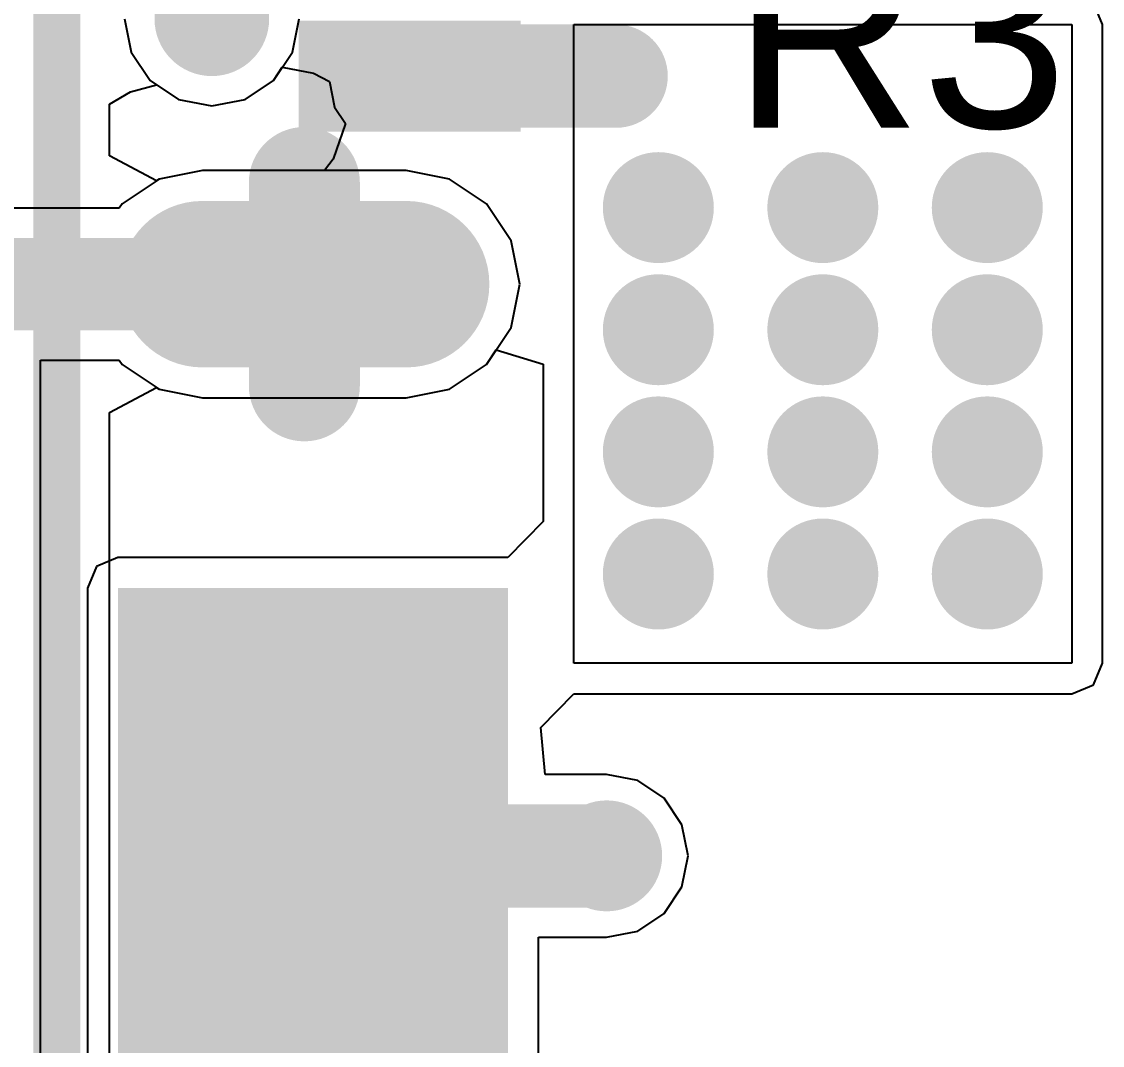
# Model space of a CAD drawing. Header units: millimetres. Extents: x -0.52 to 3.79, y -0.54 to 3.26.
# Drawn here: x 0.0095 to 0.2395, y 1.2836 to 1.5016 of the extents above; entities that cross this region are included whole.
import ezdxf

# ---------------------------------------------------------------- set-up
doc = ezdxf.new("R2010")
doc.units = ezdxf.units.MM
doc.header["$MEASUREMENT"] = 0
for name, color, linetype in [('BottomLayer', 5, 'Continuous'), ('BottomSolder', 6, 'Continuous'), ('MultiLayer', 9, 'Continuous'), ('PadHoleLayer', 156, 'Continuous'), ('TopLayer', 1, 'Continuous'), ('TopOverlay', 2, 'Continuous'), ('TopPaste', 8, 'Continuous'), ('TopSolder', 216, 'Continuous'), ('ViaHoleLayer', 16, 'Continuous')]:
    doc.layers.add(name, color=color, linetype=linetype)
doc.styles.add('Arial', font='', dxfattribs={"height": 0.2})
doc.styles.get('Arial').set_extended_font_data('Arial')

# ---------------------------------------------------------------- blocks, each defined once
blk = doc.blocks.new('TYPE_C_31_M_12__31')
at = {"layer": 'BottomLayer'}
h = blk.add_hatch(color=5, dxfattribs=at)
edge = h.paths.add_edge_path()
edge.add_arc((-0.04429, -0.00079), 0.01772, 0, 180)
edge.add_line((-0.06201, -0.00079), (-0.06201, -0.04409))
edge.add_arc((-0.04429, -0.04409), 0.01772, 180, 360)
edge.add_line((-0.02657, -0.04409), (-0.02657, -0.00079))
h = blk.add_hatch(color=5, dxfattribs=at)
edge = h.paths.add_edge_path()
edge.add_arc((0.29626, -0.04409), 0.01772, 180, 360)
edge.add_line((0.31398, -0.04409), (0.31398, -0.00079))
edge.add_arc((0.29626, -0.00079), 0.01772, 0, 180)
edge.add_line((0.27854, -0.00079), (0.27854, -0.04409))
h = blk.add_hatch(color=5, dxfattribs=at)
edge = h.paths.add_edge_path()
edge.add_arc((-0.04429, -0.20276), 0.01772, 180, 360)
edge.add_line((-0.02657, -0.20276), (-0.02657, -0.17126))
edge.add_arc((-0.04429, -0.17126), 0.01772, 0, 180)
edge.add_line((-0.06201, -0.17126), (-0.06201, -0.20276))
h = blk.add_hatch(color=5, dxfattribs=at)
edge = h.paths.add_edge_path()
edge.add_arc((0.29626, -0.20276), 0.01772, 180, 360)
edge.add_line((0.31398, -0.20276), (0.31398, -0.17126))
edge.add_arc((0.29626, -0.17126), 0.01772, 0, 180)
edge.add_line((0.27854, -0.17126), (0.27854, -0.20276))
at = {"layer": 'BottomSolder'}
h = blk.add_hatch(color=6, dxfattribs=at)
edge = h.paths.add_edge_path()
edge.add_arc((-0.02264, -0.02244), 0.01181, 270, 450)
edge.add_line((-0.02264, -0.01063), (-0.06594, -0.01063))
edge.add_arc((-0.06594, -0.02244), 0.01181, 90, 270)
edge.add_line((-0.06594, -0.03425), (-0.02264, -0.03425))
h = blk.add_hatch(color=6, dxfattribs=at)
edge = h.paths.add_edge_path()
edge.add_arc((0.27461, -0.02244), 0.01181, 90, 270)
edge.add_line((0.27461, -0.03425), (0.31791, -0.03425))
edge.add_arc((0.31791, -0.02244), 0.01181, 270, 450)
edge.add_line((0.31791, -0.01063), (0.27461, -0.01063))
h = blk.add_hatch(color=6, dxfattribs=at)
edge = h.paths.add_edge_path()
edge.add_arc((0.0122, -0.04213), 0.0122, 0, 360)
h = blk.add_hatch(color=6, dxfattribs=at)
edge = h.paths.add_edge_path()
edge.add_arc((0.23976, -0.04213), 0.0122, 0, 360)
h = blk.add_hatch(color=6, dxfattribs=at)
edge = h.paths.add_edge_path()
edge.add_arc((-0.06004, -0.18701), 0.01181, 90, 270)
edge.add_line((-0.06004, -0.19882), (-0.02854, -0.19882))
edge.add_arc((-0.02854, -0.18701), 0.01181, 270, 450)
edge.add_line((-0.02854, -0.1752), (-0.06004, -0.1752))
h = blk.add_hatch(color=6, dxfattribs=at)
edge = h.paths.add_edge_path()
edge.add_arc((0.28051, -0.18701), 0.01181, 90, 270)
edge.add_line((0.28051, -0.19882), (0.31201, -0.19882))
edge.add_arc((0.31201, -0.18701), 0.01181, 270, 450)
edge.add_line((0.31201, -0.1752), (0.28051, -0.1752))
at = {"layer": 'MultiLayer'}
h = blk.add_hatch(color=9, dxfattribs=at)
edge = h.paths.add_edge_path()
edge.add_arc((-0.04429, -0.00079), 0.01772, 0, 180)
edge.add_line((-0.06201, -0.00079), (-0.06201, -0.04409))
edge.add_arc((-0.04429, -0.04409), 0.01772, 180, 360)
edge.add_line((-0.02657, -0.04409), (-0.02657, -0.00079))
h = blk.add_hatch(color=9, dxfattribs=at)
edge = h.paths.add_edge_path()
edge.add_arc((0.29626, -0.04409), 0.01772, 180, 360)
edge.add_line((0.31398, -0.04409), (0.31398, -0.00079))
edge.add_arc((0.29626, -0.00079), 0.01772, 0, 180)
edge.add_line((0.27854, -0.00079), (0.27854, -0.04409))
h = blk.add_hatch(color=9, dxfattribs=at)
edge = h.paths.add_edge_path()
edge.add_arc((-0.04429, -0.20276), 0.01772, 180, 360)
edge.add_line((-0.02657, -0.20276), (-0.02657, -0.17126))
edge.add_arc((-0.04429, -0.17126), 0.01772, 0, 180)
edge.add_line((-0.06201, -0.17126), (-0.06201, -0.20276))
h = blk.add_hatch(color=9, dxfattribs=at)
edge = h.paths.add_edge_path()
edge.add_arc((0.29626, -0.20276), 0.01772, 180, 360)
edge.add_line((0.31398, -0.20276), (0.31398, -0.17126))
edge.add_arc((0.29626, -0.17126), 0.01772, 0, 180)
edge.add_line((0.27854, -0.17126), (0.27854, -0.20276))
at = {"layer": 'PadHoleLayer'}
h = blk.add_hatch(color=156, dxfattribs=at)
edge = h.paths.add_edge_path()
edge.add_arc((-0.04429, -0.04409), 0.01181, 180, 360)
edge.add_line((-0.03248, -0.04409), (-0.03248, -0.00079))
edge.add_arc((-0.04429, -0.00079), 0.01181, 0, 180)
edge.add_line((-0.0561, -0.00079), (-0.0561, -0.04409))
h = blk.add_hatch(color=156, dxfattribs=at)
edge = h.paths.add_edge_path()
edge.add_arc((0.29626, -0.04409), 0.01181, 180, 360)
edge.add_line((0.30807, -0.04409), (0.30807, -0.00079))
edge.add_arc((0.29626, -0.00079), 0.01181, 0, 180)
edge.add_line((0.28445, -0.00079), (0.28445, -0.04409))
h = blk.add_hatch(color=156, dxfattribs=at)
edge = h.paths.add_edge_path()
edge.add_arc((0.0122, -0.04213), 0.0122, 0, 360)
h = blk.add_hatch(color=156, dxfattribs=at)
edge = h.paths.add_edge_path()
edge.add_arc((0.23976, -0.04213), 0.0122, 0, 360)
h = blk.add_hatch(color=156, dxfattribs=at)
edge = h.paths.add_edge_path()
edge.add_arc((-0.04429, -0.20276), 0.01181, 180, 360)
edge.add_line((-0.03248, -0.20276), (-0.03248, -0.17126))
edge.add_arc((-0.04429, -0.17126), 0.01181, 0, 180)
edge.add_line((-0.0561, -0.17126), (-0.0561, -0.20276))
h = blk.add_hatch(color=156, dxfattribs=at)
edge = h.paths.add_edge_path()
edge.add_arc((0.29626, -0.20276), 0.01181, 180, 360)
edge.add_line((0.30807, -0.20276), (0.30807, -0.17126))
edge.add_arc((0.29626, -0.17126), 0.01181, 0, 180)
edge.add_line((0.28445, -0.17126), (0.28445, -0.20276))
at = {"layer": 'TopLayer'}
for points in [[(-0.01181, 0.02362), (0.01181, 0.02362), (0.01181, -0.02362), (-0.01181, -0.02362)], [(0.01969, 0.02362), (0.04331, 0.02362), (0.04331, -0.02362), (0.01969, -0.02362)], [(0.05118, 0.02362), (0.06299, 0.02362), (0.06299, -0.02362), (0.05118, -0.02362)], [(0.07087, 0.02362), (0.08268, 0.02362), (0.08268, -0.02362), (0.07087, -0.02362)], [(0.09055, 0.02362), (0.10236, 0.02362), (0.10236, -0.02362), (0.09055, -0.02362)], [(0.11024, 0.02362), (0.12205, 0.02362), (0.12205, -0.02362), (0.11024, -0.02362)], [(0.14173, -0.02362), (0.12992, -0.02362), (0.12992, 0.02362), (0.14173, 0.02362)], [(0.16142, -0.02362), (0.14961, -0.02362), (0.14961, 0.02362), (0.16142, 0.02362)], [(0.1811, -0.02362), (0.16929, -0.02362), (0.16929, 0.02362), (0.1811, 0.02362)], [(0.20079, -0.02362), (0.18898, -0.02362), (0.18898, 0.02362), (0.20079, 0.02362)], [(0.23228, -0.02362), (0.20866, -0.02362), (0.20866, 0.02362), (0.23228, 0.02362)], [(0.24016, 0.02362), (0.26378, 0.02362), (0.26378, -0.02362), (0.24016, -0.02362)]]:
    blk.add_hatch(color=1, dxfattribs=at).paths.add_polyline_path(points)
h = blk.add_hatch(color=1, dxfattribs=at)
edge = h.paths.add_edge_path()
edge.add_arc((-0.04429, -0.00079), 0.01772, 0, 180)
edge.add_line((-0.06201, -0.00079), (-0.06201, -0.04409))
edge.add_arc((-0.04429, -0.04409), 0.01772, 180, 360)
edge.add_line((-0.02657, -0.04409), (-0.02657, -0.00079))
h = blk.add_hatch(color=1, dxfattribs=at)
edge = h.paths.add_edge_path()
edge.add_arc((0.29626, -0.04409), 0.01772, 180, 360)
edge.add_line((0.31398, -0.04409), (0.31398, -0.00079))
edge.add_arc((0.29626, -0.00079), 0.01772, 0, 180)
edge.add_line((0.27854, -0.00079), (0.27854, -0.04409))
h = blk.add_hatch(color=1, dxfattribs=at)
edge = h.paths.add_edge_path()
edge.add_arc((-0.04429, -0.20276), 0.01772, 180, 360)
edge.add_line((-0.02657, -0.20276), (-0.02657, -0.17126))
edge.add_arc((-0.04429, -0.17126), 0.01772, 0, 180)
edge.add_line((-0.06201, -0.17126), (-0.06201, -0.20276))
h = blk.add_hatch(color=1, dxfattribs=at)
edge = h.paths.add_edge_path()
edge.add_arc((0.29626, -0.20276), 0.01772, 180, 360)
edge.add_line((0.31398, -0.20276), (0.31398, -0.17126))
edge.add_arc((0.29626, -0.17126), 0.01772, 0, 180)
edge.add_line((0.27854, -0.17126), (0.27854, -0.20276))
at = {"layer": 'TopPaste'}
for points in [[(-0.01181, 0.02362), (0.01181, 0.02362), (0.01181, -0.02362), (-0.01181, -0.02362)], [(0.01969, 0.02362), (0.04331, 0.02362), (0.04331, -0.02362), (0.01969, -0.02362)], [(0.05118, 0.02362), (0.06299, 0.02362), (0.06299, -0.02362), (0.05118, -0.02362)], [(0.07087, 0.02362), (0.08268, 0.02362), (0.08268, -0.02362), (0.07087, -0.02362)], [(0.09055, 0.02362), (0.10236, 0.02362), (0.10236, -0.02362), (0.09055, -0.02362)], [(0.11024, 0.02362), (0.12205, 0.02362), (0.12205, -0.02362), (0.11024, -0.02362)], [(0.14173, -0.02362), (0.12992, -0.02362), (0.12992, 0.02362), (0.14173, 0.02362)], [(0.16142, -0.02362), (0.14961, -0.02362), (0.14961, 0.02362), (0.16142, 0.02362)], [(0.1811, -0.02362), (0.16929, -0.02362), (0.16929, 0.02362), (0.1811, 0.02362)], [(0.20079, -0.02362), (0.18898, -0.02362), (0.18898, 0.02362), (0.20079, 0.02362)], [(0.23228, -0.02362), (0.20866, -0.02362), (0.20866, 0.02362), (0.23228, 0.02362)], [(0.24016, 0.02362), (0.26378, 0.02362), (0.26378, -0.02362), (0.24016, -0.02362)]]:
    blk.add_hatch(color=8, dxfattribs=at).paths.add_polyline_path(points)
at = {"layer": 'TopSolder'}
for points in [[(-0.01181, 0.02362), (0.01181, 0.02362), (0.01181, -0.02362), (-0.01181, -0.02362)], [(0.01969, 0.02362), (0.04331, 0.02362), (0.04331, -0.02362), (0.01969, -0.02362)], [(0.05118, 0.02362), (0.06299, 0.02362), (0.06299, -0.02362), (0.05118, -0.02362)], [(0.07087, 0.02362), (0.08268, 0.02362), (0.08268, -0.02362), (0.07087, -0.02362)], [(0.09055, 0.02362), (0.10236, 0.02362), (0.10236, -0.02362), (0.09055, -0.02362)], [(0.11024, 0.02362), (0.12205, 0.02362), (0.12205, -0.02362), (0.11024, -0.02362)], [(0.14173, -0.02362), (0.12992, -0.02362), (0.12992, 0.02362), (0.14173, 0.02362)], [(0.16142, -0.02362), (0.14961, -0.02362), (0.14961, 0.02362), (0.16142, 0.02362)], [(0.1811, -0.02362), (0.16929, -0.02362), (0.16929, 0.02362), (0.1811, 0.02362)], [(0.20079, -0.02362), (0.18898, -0.02362), (0.18898, 0.02362), (0.20079, 0.02362)], [(0.23228, -0.02362), (0.20866, -0.02362), (0.20866, 0.02362), (0.23228, 0.02362)], [(0.24016, 0.02362), (0.26378, 0.02362), (0.26378, -0.02362), (0.24016, -0.02362)]]:
    blk.add_hatch(color=216, dxfattribs=at).paths.add_polyline_path(points)
h = blk.add_hatch(color=216, dxfattribs=at)
edge = h.paths.add_edge_path()
edge.add_arc((-0.02264, -0.02244), 0.01181, 270, 450)
edge.add_line((-0.02264, -0.01063), (-0.06594, -0.01063))
edge.add_arc((-0.06594, -0.02244), 0.01181, 90, 270)
edge.add_line((-0.06594, -0.03425), (-0.02264, -0.03425))
h = blk.add_hatch(color=216, dxfattribs=at)
edge = h.paths.add_edge_path()
edge.add_arc((0.27461, -0.02244), 0.01181, 90, 270)
edge.add_line((0.27461, -0.03425), (0.31791, -0.03425))
edge.add_arc((0.31791, -0.02244), 0.01181, 270, 450)
edge.add_line((0.31791, -0.01063), (0.27461, -0.01063))
h = blk.add_hatch(color=216, dxfattribs=at)
edge = h.paths.add_edge_path()
edge.add_arc((0.0122, -0.04213), 0.0122, 0, 360)
h = blk.add_hatch(color=216, dxfattribs=at)
edge = h.paths.add_edge_path()
edge.add_arc((0.23976, -0.04213), 0.0122, 0, 360)
h = blk.add_hatch(color=216, dxfattribs=at)
edge = h.paths.add_edge_path()
edge.add_arc((-0.06004, -0.18701), 0.01181, 90, 270)
edge.add_line((-0.06004, -0.19882), (-0.02854, -0.19882))
edge.add_arc((-0.02854, -0.18701), 0.01181, 270, 450)
edge.add_line((-0.02854, -0.1752), (-0.06004, -0.1752))
h = blk.add_hatch(color=216, dxfattribs=at)
edge = h.paths.add_edge_path()
edge.add_arc((0.28051, -0.18701), 0.01181, 90, 270)
edge.add_line((0.28051, -0.19882), (0.31201, -0.19882))
edge.add_arc((0.31201, -0.18701), 0.01181, 270, 450)
edge.add_line((0.31201, -0.1752), (0.28051, -0.1752))
at = {"layer": 'TopOverlay'}
for points, const_width in [([(-0.049, -0.14), (-0.049, -0.076)], 0.005), ([(0.30097, -0.14), (0.30097, -0.076)], 0.005), ([(0.121, -0.207), (0.121, -0.197)], 0.01), ([(0.121, -0.219), (0.109, -0.207)], 0.01), ([(0.133, -0.207), (0.109, -0.207)], 0.01), ([(0.121, -0.219), (0.133, -0.207)], 0.01), ([(0.30297, -0.23402), (-0.051, -0.23402)], 0.005)]:
    blk.add_lwpolyline(points, dxfattribs=dict(at, const_width=const_width))
for points, const_width in [([(-0.05025, -0.076, 1), (-0.04775, -0.076, 1)], 0.0025), ([(0.29972, -0.076, 1), (0.30222, -0.076, 1)], 0.0025), ([(-0.05025, -0.14, 1), (-0.04775, -0.14, 1)], 0.0025), ([(0.29972, -0.14, 1), (0.30222, -0.14, 1)], 0.0025), ([(0.1185, -0.197, 1), (0.1235, -0.197, 1)], 0.005), ([(0.1065, -0.207, 1), (0.1115, -0.207, 1)], 0.005), ([(0.1065, -0.207, 1), (0.1115, -0.207, 1)], 0.005), ([(0.1185, -0.207, 1), (0.1235, -0.207, 1)], 0.005), ([(0.1305, -0.207, 1), (0.1355, -0.207, 1)], 0.005), ([(0.1305, -0.207, 1), (0.1355, -0.207, 1)], 0.005), ([(0.1185, -0.219, 1), (0.1235, -0.219, 1)], 0.005), ([(0.1185, -0.219, 1), (0.1235, -0.219, 1)], 0.005), ([(-0.05225, -0.23402, 1), (-0.04975, -0.23402, 1)], 0.0025), ([(0.30172, -0.23402, 1), (0.30422, -0.23402, 1)], 0.0025)]:
    blk.add_lwpolyline(points, format="xyb", close=True, dxfattribs=dict(at, const_width=const_width))
blk.add_text('Board Edge', height=0.03, dxfattribs=at).set_placement((-0.01904, -0.18212))
blk = doc.blocks.new('C___1206_55')
at = {"layer": 'TopLayer'}
for points in [[(-0.08, 0.035), (-0.02, 0.035), (-0.02, -0.035), (-0.08, -0.035)], [(0.02, 0.035), (0.08, 0.035), (0.08, -0.035), (0.02, -0.035)]]:
    blk.add_hatch(color=1, dxfattribs=at).paths.add_polyline_path(points)
at = {"layer": 'TopPaste'}
for points in [[(-0.08, 0.035), (-0.02, 0.035), (-0.02, -0.035), (-0.08, -0.035)], [(0.02, 0.035), (0.08, 0.035), (0.08, -0.035), (0.02, -0.035)]]:
    blk.add_hatch(color=8, dxfattribs=at).paths.add_polyline_path(points)
at = {"layer": 'TopSolder'}
for points in [[(-0.08, 0.035), (-0.02, 0.035), (-0.02, -0.035), (-0.08, -0.035)], [(0.02, 0.035), (0.08, 0.035), (0.08, -0.035), (0.02, -0.035)]]:
    blk.add_hatch(color=216, dxfattribs=at).paths.add_polyline_path(points)
at = {"layer": 'TopOverlay', "const_width": 0.005}
for points in [[(-0.084, 0.039), (-0.024, 0.039)], [(-0.084, -0.039), (-0.084, 0.039)], [(0.024, 0.039), (0.084, 0.039)], [(0.084, -0.039), (0.084, 0.039)], [(-0.084, -0.039), (-0.024, -0.039)], [(0.024, -0.039), (0.084, -0.039)]]:
    blk.add_lwpolyline(points, dxfattribs=at)
at = {"layer": 'TopOverlay', "const_width": 0.0025}
for points in [[(-0.08525, 0.039, 1), (-0.08275, 0.039, 1)], [(-0.08525, 0.039, 1), (-0.08275, 0.039, 1)], [(-0.02525, 0.039, 1), (-0.02275, 0.039, 1)], [(0.02275, 0.039, 1), (0.02525, 0.039, 1)], [(0.08275, 0.039, 1), (0.08525, 0.039, 1)], [(0.08275, 0.039, 1), (0.08525, 0.039, 1)], [(-0.08525, -0.039, 1), (-0.08275, -0.039, 1)], [(-0.08525, -0.039, 1), (-0.08275, -0.039, 1)], [(-0.02525, -0.039, 1), (-0.02275, -0.039, 1)], [(0.02275, -0.039, 1), (0.02525, -0.039, 1)], [(0.08275, -0.039, 1), (0.08525, -0.039, 1)], [(0.08275, -0.039, 1), (0.08525, -0.039, 1)]]:
    blk.add_lwpolyline(points, format="xyb", close=True, dxfattribs=at)

msp = doc.modelspace()

# ---------------------------------------------------------------- hatches: boundary and pattern name
at = {"layer": 'BottomLayer'}
h = msp.add_hatch(color=5, dxfattribs=at)
edge = h.paths.add_edge_path()
edge.add_arc((0.145, 1.462), 0.01181, 0, 360)
h = msp.add_hatch(color=5, dxfattribs=at)
edge = h.paths.add_edge_path()
edge.add_arc((0.18, 1.462), 0.01181, 0, 360)
h = msp.add_hatch(color=5, dxfattribs=at)
edge = h.paths.add_edge_path()
edge.add_arc((0.215, 1.462), 0.01181, 0, 360)
h = msp.add_hatch(color=5, dxfattribs=at)
edge = h.paths.add_edge_path()
edge.add_arc((0.145, 1.436), 0.01181, 0, 360)
h = msp.add_hatch(color=5, dxfattribs=at)
edge = h.paths.add_edge_path()
edge.add_arc((0.18, 1.436), 0.01181, 0, 360)
h = msp.add_hatch(color=5, dxfattribs=at)
edge = h.paths.add_edge_path()
edge.add_arc((0.215, 1.436), 0.01181, 0, 360)
h = msp.add_hatch(color=5, dxfattribs=at)
edge = h.paths.add_edge_path()
edge.add_arc((0.145, 1.41), 0.01181, 0, 360)
h = msp.add_hatch(color=5, dxfattribs=at)
edge = h.paths.add_edge_path()
edge.add_arc((0.18, 1.41), 0.01181, 0, 360)
h = msp.add_hatch(color=5, dxfattribs=at)
edge = h.paths.add_edge_path()
edge.add_arc((0.215, 1.41), 0.01181, 0, 360)
h = msp.add_hatch(color=5, dxfattribs=at)
edge = h.paths.add_edge_path()
edge.add_arc((0.145, 1.384), 0.01181, 0, 360)
h = msp.add_hatch(color=5, dxfattribs=at)
edge = h.paths.add_edge_path()
edge.add_arc((0.18, 1.384), 0.01181, 0, 360)
h = msp.add_hatch(color=5, dxfattribs=at)
edge = h.paths.add_edge_path()
edge.add_arc((0.215, 1.384), 0.01181, 0, 360)
h = msp.add_hatch(color=5, dxfattribs=at)
edge = h.paths.add_edge_path()
edge.add_arc((0.134, 1.324), 0.01181, 0, 360)
at = {"layer": 'BottomSolder'}
h = msp.add_hatch(color=6, dxfattribs=at)
edge = h.paths.add_edge_path()
edge.add_arc((0.145, 1.462), 0.00591, 0, 360)
h = msp.add_hatch(color=6, dxfattribs=at)
edge = h.paths.add_edge_path()
edge.add_arc((0.18, 1.462), 0.00591, 0, 360)
h = msp.add_hatch(color=6, dxfattribs=at)
edge = h.paths.add_edge_path()
edge.add_arc((0.215, 1.462), 0.00591, 0, 360)
h = msp.add_hatch(color=6, dxfattribs=at)
edge = h.paths.add_edge_path()
edge.add_arc((0.145, 1.436), 0.00591, 0, 360)
h = msp.add_hatch(color=6, dxfattribs=at)
edge = h.paths.add_edge_path()
edge.add_arc((0.18, 1.436), 0.00591, 0, 360)
h = msp.add_hatch(color=6, dxfattribs=at)
edge = h.paths.add_edge_path()
edge.add_arc((0.215, 1.436), 0.00591, 0, 360)
h = msp.add_hatch(color=6, dxfattribs=at)
edge = h.paths.add_edge_path()
edge.add_arc((0.145, 1.41), 0.00591, 0, 360)
h = msp.add_hatch(color=6, dxfattribs=at)
edge = h.paths.add_edge_path()
edge.add_arc((0.18, 1.41), 0.00591, 0, 360)
h = msp.add_hatch(color=6, dxfattribs=at)
edge = h.paths.add_edge_path()
edge.add_arc((0.215, 1.41), 0.00591, 0, 360)
h = msp.add_hatch(color=6, dxfattribs=at)
edge = h.paths.add_edge_path()
edge.add_arc((0.145, 1.384), 0.00591, 0, 360)
h = msp.add_hatch(color=6, dxfattribs=at)
edge = h.paths.add_edge_path()
edge.add_arc((0.18, 1.384), 0.00591, 0, 360)
h = msp.add_hatch(color=6, dxfattribs=at)
edge = h.paths.add_edge_path()
edge.add_arc((0.215, 1.384), 0.00591, 0, 360)
h = msp.add_hatch(color=6, dxfattribs=at)
edge = h.paths.add_edge_path()
edge.add_arc((0.134, 1.324), 0.00591, 0, 360)
at = {"layer": 'TopLayer'}
h = msp.add_hatch(color=1, dxfattribs=at)
edge = h.paths.add_edge_path()
edge.add_arc((0.145, 1.462), 0.01181, 0, 360)
h = msp.add_hatch(color=1, dxfattribs=at)
edge = h.paths.add_edge_path()
edge.add_arc((0.18, 1.462), 0.01181, 0, 360)
h = msp.add_hatch(color=1, dxfattribs=at)
edge = h.paths.add_edge_path()
edge.add_arc((0.215, 1.462), 0.01181, 0, 360)
h = msp.add_hatch(color=1, dxfattribs=at)
edge = h.paths.add_edge_path()
edge.add_arc((0.145, 1.436), 0.01181, 0, 360)
h = msp.add_hatch(color=1, dxfattribs=at)
edge = h.paths.add_edge_path()
edge.add_arc((0.18, 1.436), 0.01181, 0, 360)
h = msp.add_hatch(color=1, dxfattribs=at)
edge = h.paths.add_edge_path()
edge.add_arc((0.215, 1.436), 0.01181, 0, 360)
h = msp.add_hatch(color=1, dxfattribs=at)
edge = h.paths.add_edge_path()
edge.add_arc((0.145, 1.41), 0.01181, 0, 360)
h = msp.add_hatch(color=1, dxfattribs=at)
edge = h.paths.add_edge_path()
edge.add_arc((0.18, 1.41), 0.01181, 0, 360)
h = msp.add_hatch(color=1, dxfattribs=at)
edge = h.paths.add_edge_path()
edge.add_arc((0.215, 1.41), 0.01181, 0, 360)
h = msp.add_hatch(color=1, dxfattribs=at)
edge = h.paths.add_edge_path()
edge.add_arc((0.145, 1.384), 0.01181, 0, 360)
h = msp.add_hatch(color=1, dxfattribs=at)
edge = h.paths.add_edge_path()
edge.add_arc((0.18, 1.384), 0.01181, 0, 360)
h = msp.add_hatch(color=1, dxfattribs=at)
edge = h.paths.add_edge_path()
edge.add_arc((0.215, 1.384), 0.01181, 0, 360)
msp.add_hatch(color=1, dxfattribs=at).paths.add_polyline_path([(0.03, 1.2), (0.113, 1.2), (0.113, 1.381), (0.03, 1.381)])
h = msp.add_hatch(color=1, dxfattribs=at)
edge = h.paths.add_edge_path()
edge.add_arc((0.134, 1.324), 0.01181, 0, 360)
at = {"layer": 'TopSolder'}
h = msp.add_hatch(color=216, dxfattribs=at)
edge = h.paths.add_edge_path()
edge.add_arc((0.145, 1.462), 0.00591, 0, 360)
h = msp.add_hatch(color=216, dxfattribs=at)
edge = h.paths.add_edge_path()
edge.add_arc((0.18, 1.462), 0.00591, 0, 360)
h = msp.add_hatch(color=216, dxfattribs=at)
edge = h.paths.add_edge_path()
edge.add_arc((0.215, 1.462), 0.00591, 0, 360)
h = msp.add_hatch(color=216, dxfattribs=at)
edge = h.paths.add_edge_path()
edge.add_arc((0.145, 1.436), 0.00591, 0, 360)
h = msp.add_hatch(color=216, dxfattribs=at)
edge = h.paths.add_edge_path()
edge.add_arc((0.18, 1.436), 0.00591, 0, 360)
h = msp.add_hatch(color=216, dxfattribs=at)
edge = h.paths.add_edge_path()
edge.add_arc((0.215, 1.436), 0.00591, 0, 360)
h = msp.add_hatch(color=216, dxfattribs=at)
edge = h.paths.add_edge_path()
edge.add_arc((0.145, 1.41), 0.00591, 0, 360)
h = msp.add_hatch(color=216, dxfattribs=at)
edge = h.paths.add_edge_path()
edge.add_arc((0.18, 1.41), 0.00591, 0, 360)
h = msp.add_hatch(color=216, dxfattribs=at)
edge = h.paths.add_edge_path()
edge.add_arc((0.215, 1.41), 0.00591, 0, 360)
h = msp.add_hatch(color=216, dxfattribs=at)
edge = h.paths.add_edge_path()
edge.add_arc((0.145, 1.384), 0.00591, 0, 360)
h = msp.add_hatch(color=216, dxfattribs=at)
edge = h.paths.add_edge_path()
edge.add_arc((0.18, 1.384), 0.00591, 0, 360)
h = msp.add_hatch(color=216, dxfattribs=at)
edge = h.paths.add_edge_path()
edge.add_arc((0.215, 1.384), 0.00591, 0, 360)
h = msp.add_hatch(color=216, dxfattribs=at)
edge = h.paths.add_edge_path()
edge.add_arc((0.134, 1.324), 0.00591, 0, 360)
at = {"layer": 'ViaHoleLayer'}
h = msp.add_hatch(color=16, dxfattribs=at)
edge = h.paths.add_edge_path()
edge.add_arc((0.145, 1.462), 0.00591, 0, 360)
h = msp.add_hatch(color=16, dxfattribs=at)
edge = h.paths.add_edge_path()
edge.add_arc((0.18, 1.462), 0.00591, 0, 360)
h = msp.add_hatch(color=16, dxfattribs=at)
edge = h.paths.add_edge_path()
edge.add_arc((0.215, 1.462), 0.00591, 0, 360)
h = msp.add_hatch(color=16, dxfattribs=at)
edge = h.paths.add_edge_path()
edge.add_arc((0.145, 1.436), 0.00591, 0, 360)
h = msp.add_hatch(color=16, dxfattribs=at)
edge = h.paths.add_edge_path()
edge.add_arc((0.18, 1.436), 0.00591, 0, 360)
h = msp.add_hatch(color=16, dxfattribs=at)
edge = h.paths.add_edge_path()
edge.add_arc((0.215, 1.436), 0.00591, 0, 360)
h = msp.add_hatch(color=16, dxfattribs=at)
edge = h.paths.add_edge_path()
edge.add_arc((0.145, 1.41), 0.00591, 0, 360)
h = msp.add_hatch(color=16, dxfattribs=at)
edge = h.paths.add_edge_path()
edge.add_arc((0.18, 1.41), 0.00591, 0, 360)
h = msp.add_hatch(color=16, dxfattribs=at)
edge = h.paths.add_edge_path()
edge.add_arc((0.215, 1.41), 0.00591, 0, 360)
h = msp.add_hatch(color=16, dxfattribs=at)
edge = h.paths.add_edge_path()
edge.add_arc((0.145, 1.384), 0.00591, 0, 360)
h = msp.add_hatch(color=16, dxfattribs=at)
edge = h.paths.add_edge_path()
edge.add_arc((0.18, 1.384), 0.00591, 0, 360)
h = msp.add_hatch(color=16, dxfattribs=at)
edge = h.paths.add_edge_path()
edge.add_arc((0.215, 1.384), 0.00591, 0, 360)
h = msp.add_hatch(color=16, dxfattribs=at)
edge = h.paths.add_edge_path()
edge.add_arc((0.134, 1.324), 0.00591, 0, 360)

# ---------------------------------------------------------------- linework, layer by layer
at = {"layer": 'BottomLayer'}
for p, q in [((0.06713, 1.49509), (0.06855, 1.5022)), ((0.06311, 1.48907), (0.06713, 1.49509)), ((0.03268, 1.48663), (0.03822, 1.48817)), ((0.03822, 1.48817), (0.04288, 1.48505)), ((0.05709, 1.48505), (0.06311, 1.48907)), ((0.02822, 1.48401), (0.03268, 1.48663)), ((0.02822, 1.47302), (0.02822, 1.48401)), ((0.04288, 1.48505), (0.04999, 1.48364)), ((0.04999, 1.48364), (0.05709, 1.48505)), ((0.03822, 1.46767), (0.02822, 1.47302)), ((0.04802, 1.46988), (0.03876, 1.46804)), ((0.09132, 1.46988), (0.04802, 1.46988)), ((0.10058, 1.46804), (0.09132, 1.46988)), ((0.03876, 1.46804), (0.03822, 1.46767)), ((0.10842, 1.4628), (0.10058, 1.46804)), ((0.11367, 1.45495), (0.10842, 1.4628)), ((0.11551, 1.4457), (0.11367, 1.45495)), ((0.11367, 1.43645), (0.11551, 1.4457)), ((0.10842, 1.4286), (0.11367, 1.43645)), ((0.10058, 1.42336), (0.10842, 1.4286)), ((0.02822, 1.41838), (0.03822, 1.42373)), ((0.03822, 1.42373), (0.03876, 1.42336)), ((0.03876, 1.42336), (0.04802, 1.42152)), ((0.04802, 1.42152), (0.09132, 1.42152)), ((0.09132, 1.42152), (0.10058, 1.42336)), ((0.02822, 0.83887), (0.02822, 1.41838))]:
    msp.add_line(p, q, dxfattribs=at)
at = {"layer": 'BottomLayer', "const_width": 0.01}
msp.add_lwpolyline([(0.017, 0.787), (0.017, 1.671)], dxfattribs=at)
at = {"layer": 'TopLayer'}
for p, q in [((0.23949, 1.501), (0.23759, 1.50559)), ((0.03142, 1.5022), (0.03284, 1.49509)), ((0.127, 1.501), (0.233, 1.501)), ((0.127, 1.365), (0.127, 1.501)), ((0.233, 1.501), (0.233, 1.471)), ((0.23949, 1.471), (0.23949, 1.501)), ((0.03284, 1.49509), (0.03686, 1.48907)), ((0.06311, 1.48907), (0.06498, 1.49188)), ((0.06498, 1.49188), (0.07165, 1.49059)), ((0.07165, 1.49059), (0.075, 1.48887)), ((0.03686, 1.48907), (0.04288, 1.48505)), ((0.05709, 1.48505), (0.06311, 1.48907)), ((0.075, 1.48887), (0.0761, 1.48336)), ((0.04288, 1.48505), (0.04999, 1.48364)), ((0.04999, 1.48364), (0.05709, 1.48505)), ((0.0761, 1.48336), (0.07842, 1.47988)), ((0.07842, 1.47988), (0.07583, 1.47234)), ((0.07583, 1.47234), (0.07399, 1.46988)), ((0.04802, 1.46988), (0.03876, 1.46804)), ((0.07399, 1.46988), (0.04802, 1.46988)), ((0.233, 1.471), (0.233, 1.365)), ((0.23949, 1.365), (0.23949, 1.471)), ((0.03876, 1.46804), (0.03092, 1.4628)), ((0.03092, 1.4628), (0.03029, 1.46185)), ((0.03029, 1.46185), (-0.06142, 1.46185)), ((0.10842, 1.4286), (0.11051, 1.43172)), ((0.11051, 1.43172), (0.12051, 1.42868)), ((0.01349, 1.201), (0.01349, 1.42955)), ((0.01349, 1.42955), (0.03029, 1.42955)), ((0.03029, 1.42955), (0.03092, 1.4286)), ((0.03092, 1.4286), (0.03876, 1.42336)), ((0.10058, 1.42336), (0.10842, 1.4286)), ((0.12051, 1.42868), (0.12051, 1.39521)), ((0.03876, 1.42336), (0.04802, 1.42152)), ((0.04802, 1.42152), (0.09132, 1.42152)), ((0.09132, 1.42152), (0.10058, 1.42336)), ((0.12051, 1.39521), (0.113, 1.38749)), ((0.03, 1.38749), (0.02541, 1.38559)), ((0.11051, 1.38749), (0.03, 1.38749)), ((0.113, 1.38749), (0.11051, 1.38749)), ((0.02541, 1.38559), (0.02351, 1.381)), ((0.02351, 1.381), (0.02351, 1.2)), ((0.233, 1.365), (0.127, 1.365)), ((0.23759, 1.36041), (0.23949, 1.365)), ((0.233, 1.35851), (0.23759, 1.36041)), ((0.12002, 1.35133), (0.127, 1.35851)), ((0.127, 1.35851), (0.12949, 1.35851)), ((0.12949, 1.35851), (0.233, 1.35851)), ((0.12089, 1.34133), (0.12002, 1.35133)), ((0.134, 1.34133), (0.12089, 1.34133)), ((0.14063, 1.34001), (0.134, 1.34133)), ((0.14626, 1.33626), (0.14063, 1.34001)), ((0.15001, 1.33063), (0.14626, 1.33626)), ((0.15133, 1.324), (0.15001, 1.33063)), ((0.15001, 1.31737), (0.15133, 1.324)), ((0.14626, 1.31174), (0.15001, 1.31737)), ((0.14063, 1.30799), (0.14626, 1.31174)), ((0.11949, 1.25833), (0.11949, 1.30667)), ((0.11949, 1.30667), (0.134, 1.30667)), ((0.134, 1.30667), (0.14063, 1.30799))]:
    msp.add_line(p, q, dxfattribs=at)
for points, const_width in [([(0.09211, 1.48999), (0.13601, 1.48999)], 0.022), ([(-0.0949, 1.4457), (0.06967, 1.4457)], 0.01969), ([(0.072, 1.355), (0.083, 1.344)], 0.022), ([(0.083, 1.324), (0.134, 1.324)], 0.022)]:
    msp.add_lwpolyline(points, dxfattribs=dict(at, const_width=const_width))
for points, const_width in [([(0.08661, 1.48999, 1), (0.09761, 1.48999, 1)], 0.011), ([(0.13051, 1.48999, 1), (0.14151, 1.48999, 1)], 0.011), ([(0.06475, 1.4457, 1), (0.07459, 1.4457, 1)], 0.00984), ([(0.0665, 1.355, 1), (0.0775, 1.355, 1)], 0.011), ([(0.0775, 1.344, 1), (0.0885, 1.344, 1)], 0.011), ([(0.0775, 1.324, 1), (0.0885, 1.324, 1)], 0.011), ([(0.1285, 1.324, 1), (0.1395, 1.324, 1)], 0.011)]:
    msp.add_lwpolyline(points, format="xyb", close=True, dxfattribs=dict(at, const_width=const_width))

# ---------------------------------------------------------------- block references
at = {"rotation": 270}
msp.add_blockref('TYPE_C_31_M_12__31', (0.09211, 1.74196), dxfattribs=at)
msp.add_blockref('C___1206_55', (0.022, 1.335))

# ---------------------------------------------------------------- texts
at = {"layer": 'TopOverlay', "style": 'Arial'}
msp.add_text('R3', height=0.04, dxfattribs=at).set_placement((0.16068, 1.47901))

doc.saveas('drawing.dxf')
